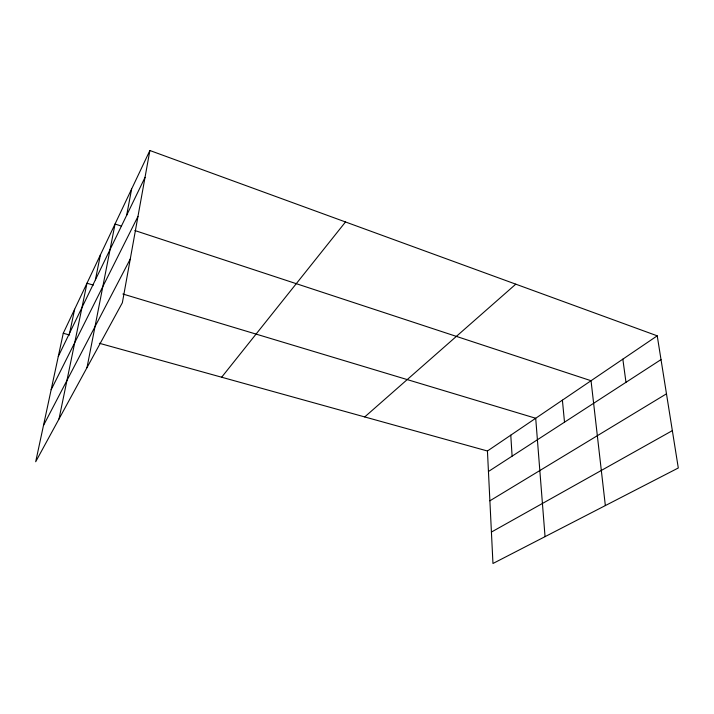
<?xml version="1.0" encoding="UTF-8"?>
<svg xmlns="http://www.w3.org/2000/svg" width="714" height="714" viewBox="0 0 714 714"><rect width="100%" height="100%" fill="white"/><g stroke="black" fill="none" stroke-linecap="round" stroke-linejoin="round"><path stroke-width="1.07" d="M149.878 150.511L122.362 302.736L35.7 461.744L63.26 333.259L149.878 150.511L657.228 335.83L678.3 467.982L492.963 563.489L487.439 450.998L657.228 335.83M126.664 215.289L131.608 189.076M86.992 367.648L115.043 224.009L121.309 226.061M95.39 279.834L100.406 254.898M59.003 418.984L86.983 283.208L93.32 285.118M69.651 332.965L74.649 309.242M58.298 356.402L145.022 177.375M51.158 389.71L137.963 216.449M43.474 425.49L130.269 259.012M221.652 377.224L345.505 221.965M364.72 416.94L515.785 284.163M488.447 471.499L661.012 359.597M489.884 500.809L666.474 393.825M491.419 532.064L672.347 430.64M63.26 333.259L69.633 335.027M99.344 343.273L487.439 450.998M122.879 294.007L535.705 418.261L545.05 536.651M134.866 230.533L591.04 380.723L605.347 505.574M622.84 359.151L625.982 382.311M562.4 400.152L564.506 422.17M510.778 435.165L512.108 456.157"/></g></svg>
